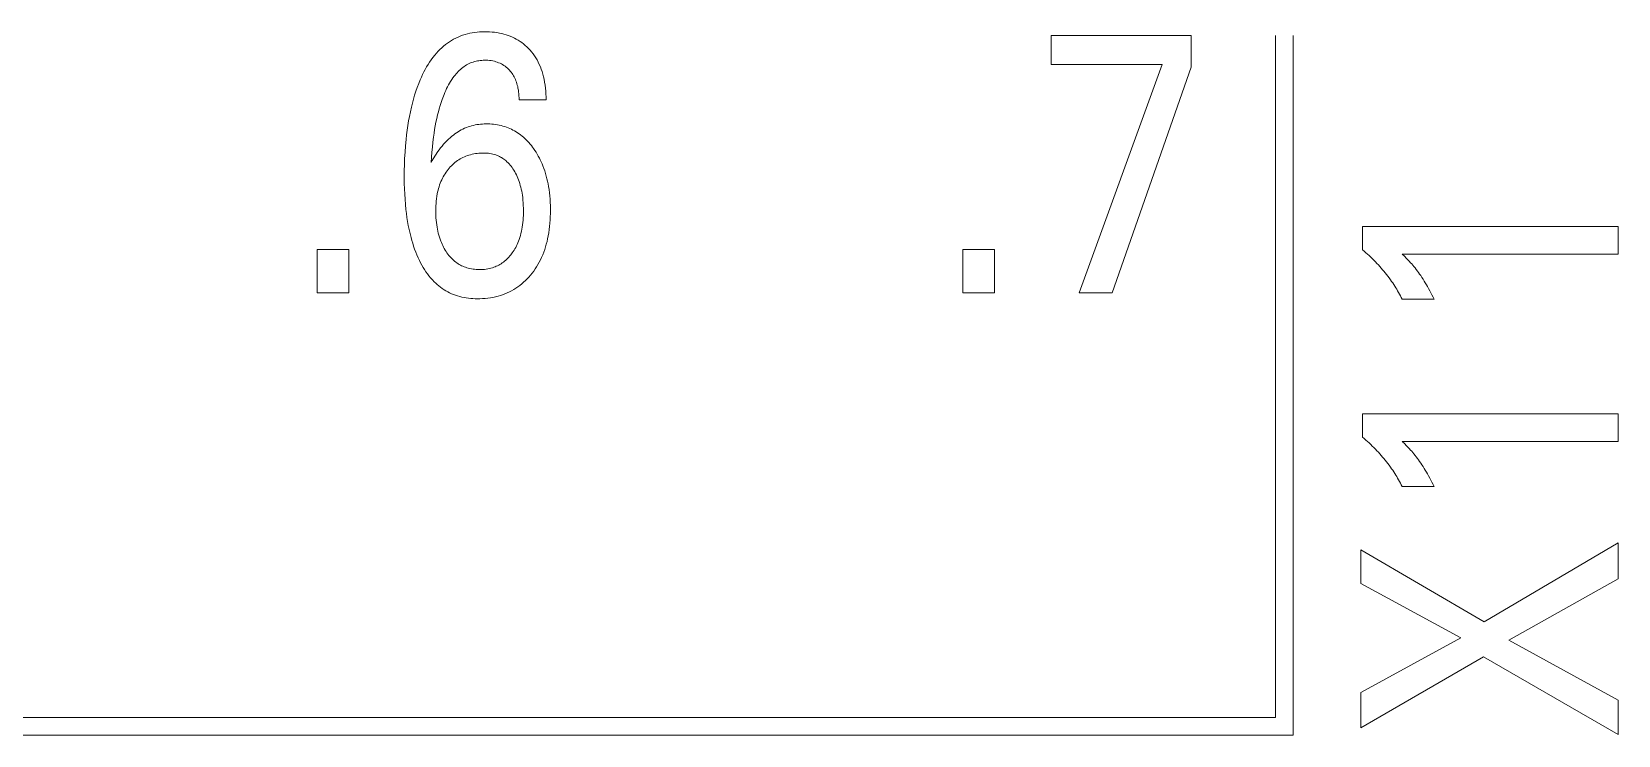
# Model space of a CAD drawing. Header units: millimetres. Extents: x 0 to 420, y 0 to 297.
# Drawn here: x 142.62 to 152.49, y 202.67 to 207.04 of the extents above; entities that cross this region are included whole.
import ezdxf

# ---------------------------------------------------------------- set-up
doc = ezdxf.new("R2010")
doc.units = ezdxf.units.MM
doc.layers.add('eProC - L2', color=41, linetype='Continuous', lineweight=20)

msp = doc.modelspace()

# ---------------------------------------------------------------- linework, layer by layer
at = {"layer": 'eProC - L2', "linetype": 'Continuous'}
for p, q in [((148.9642, 206.8363), (148.9642, 207.0155)), ((148.9642, 207.0155), (149.8342, 207.0155)), ((149.8342, 207.0155), (149.8342, 206.8193)), ((150.3589, 202.7755), (150.3589, 207.0155)), ((150.4689, 207.0155), (150.4689, 202.6655)), ((149.6537, 206.8363), (148.9642, 206.8363)), ((149.1375, 205.4155), (149.6537, 206.8363)), ((149.8342, 206.8193), (149.3434, 205.4155)), ((145.8224, 206.6152), (145.6546, 206.6152)), ((150.8997, 205.6831), (150.8997, 205.8283)), ((150.8997, 205.8283), (152.4906, 205.8283)), ((152.4906, 205.8283), (152.4906, 205.6568)), ((144.3982, 205.4155), (144.3982, 205.6854)), ((144.3982, 205.6854), (144.5959, 205.6854)), ((144.5959, 205.6854), (144.5959, 205.4155)), ((148.4136, 205.4155), (148.4136, 205.6854)), ((148.4136, 205.6854), (148.6113, 205.6854)), ((148.6113, 205.6854), (148.6113, 205.4155)), ((152.4906, 205.6568), (151.1469, 205.6568)), ((144.5959, 205.4155), (144.3982, 205.4155)), ((148.6113, 205.4155), (148.4136, 205.4155)), ((149.3434, 205.4155), (149.1375, 205.4155)), ((151.3453, 205.3765), (151.1457, 205.3765)), ((150.8997, 204.5184), (150.8997, 204.6635)), ((150.8997, 204.6635), (152.4906, 204.6635)), ((152.4906, 204.6635), (152.4906, 204.492)), ((152.4906, 204.492), (151.1469, 204.492)), ((151.3453, 204.2117), (151.1457, 204.2117)), ((151.6571, 203.3717), (152.4906, 203.8625)), ((152.4906, 203.8625), (152.4906, 203.6384)), ((150.8906, 203.6094), (150.8906, 203.818)), ((150.8906, 203.818), (151.6571, 203.3717)), ((151.512, 203.271), (150.8906, 203.6094)), ((152.4906, 203.6384), (151.8091, 203.2565)), ((150.8906, 202.9308), (151.512, 203.271)), ((151.8091, 203.2565), (152.4906, 202.8837)), ((151.6526, 203.1531), (150.8906, 202.7122)), ((152.4906, 202.6696), (151.6526, 203.1531)), ((150.8906, 202.7122), (150.8906, 202.9308)), ((152.4906, 202.8837), (152.4906, 202.6696)), ((115.3439, 202.7755), (150.3589, 202.7755)), ((115.2339, 202.6655), (150.4689, 202.6655))]:
    msp.add_line(p, q, dxfattribs=at)
for points in [[(145.8224, 206.6152), (145.8222, 206.6337), (145.8215, 206.6522), (145.8203, 206.6707), (145.8187, 206.6892), (145.8164, 206.7076), (145.8136, 206.7259), (145.8102, 206.7441), (145.8067, 206.7599), (145.8026, 206.7756), (145.798, 206.7911), (145.7928, 206.8065), (145.787, 206.8216), (145.7806, 206.8365), (145.7736, 206.8511), (145.7665, 206.8643), (145.7589, 206.8772), (145.7506, 206.8897), (145.7419, 206.9019), (145.7327, 206.9138), (145.7229, 206.9252), (145.7126, 206.9361), (145.703, 206.9456), (145.6929, 206.9547), (145.6825, 206.9633), (145.6718, 206.9716), (145.6607, 206.9793), (145.6493, 206.9866), (145.6376, 206.9934), (145.6253, 206.9999), (145.6128, 207.0058), (145.6, 207.0112), (145.5869, 207.0161), (145.5737, 207.0205), (145.5604, 207.0244), (145.5469, 207.0278), (145.532, 207.0311), (145.5169, 207.0337), (145.5017, 207.0359), (145.4865, 207.0375), (145.4712, 207.0386), (145.4559, 207.0392), (145.4405, 207.0393), (145.425, 207.039), (145.4096, 207.0381), (145.3941, 207.0368), (145.3788, 207.0349), (145.3635, 207.0326), (145.3483, 207.0296), (145.3333, 207.0261), (145.3184, 207.022), (145.3037, 207.0174), (145.2893, 207.0121), (145.2751, 207.0062), (145.2614, 206.9997), (145.2479, 206.9926), (145.2348, 206.985), (145.2219, 206.9768), (145.2094, 206.9681), (145.1972, 206.959), (145.1854, 206.9493), (145.1739, 206.9393), (145.1628, 206.9288), (145.1521, 206.9179), (145.1417, 206.9068), (145.1302, 206.8933), (145.1191, 206.8794), (145.1086, 206.8652), (145.0986, 206.8506), (145.089, 206.8357), (145.0799, 206.8205), (145.0712, 206.805), (145.063, 206.7893), (145.0551, 206.7734), (145.0476, 206.7573), (145.0404, 206.7411), (145.0306, 206.7173), (145.0215, 206.6933), (145.013, 206.6691), (145.0052, 206.6447), (144.9979, 206.6201), (144.9912, 206.5954), (144.985, 206.5705), (144.9785, 206.542), (144.9727, 206.5133), (144.9675, 206.4846), (144.9628, 206.4557), (144.9586, 206.4267), (144.9549, 206.3977), (144.9517, 206.3686), (144.9481, 206.3299), (144.9453, 206.2911), (144.9431, 206.2522), (144.9417, 206.2133), (144.9408, 206.1744), (144.9406, 206.1355), (144.9411, 206.095)], [(145.1085, 206.2274), (145.1105, 206.259), (145.1129, 206.2905), (145.1157, 206.322), (145.119, 206.3535), (145.1229, 206.3849), (145.1261, 206.4079), (145.1297, 206.4308), (145.1336, 206.4536), (145.138, 206.4764), (145.1428, 206.4991), (145.148, 206.5217), (145.1529, 206.5414), (145.1582, 206.5609), (145.164, 206.5804), (145.1701, 206.5997), (145.1767, 206.6189), (145.1838, 206.6379), (145.1885, 206.6499), (145.1935, 206.6618), (145.1987, 206.6736), (145.2041, 206.6854), (145.2099, 206.6969), (145.2159, 206.7083), (145.2222, 206.7196), (145.2289, 206.7307), (145.2359, 206.7415), (145.2432, 206.7522), (145.251, 206.7626), (145.2569, 206.7701), (145.2631, 206.7775), (145.2695, 206.7846), (145.2761, 206.7916), (145.2829, 206.7983), (145.2899, 206.8048), (145.2971, 206.8111), (145.3046, 206.817), (145.3122, 206.8226), (145.3201, 206.8279), (145.3282, 206.8329), (145.3366, 206.8375), (145.3446, 206.8414), (145.3528, 206.845), (145.3611, 206.8482), (145.3696, 206.8511), (145.3782, 206.8537), (145.387, 206.8559), (145.3958, 206.8578), (145.4046, 206.8594), (145.4136, 206.8606), (145.4225, 206.8615), (145.4315, 206.8621), (145.4405, 206.8624), (145.4507, 206.8623), (145.4609, 206.8618), (145.4711, 206.8609), (145.4812, 206.8595), (145.4912, 206.8577), (145.5012, 206.8555), (145.5101, 206.853), (145.5189, 206.8502), (145.5276, 206.8469), (145.5362, 206.8433), (145.5445, 206.8392), (145.5526, 206.8347), (145.5603, 206.8298), (145.5677, 206.8246), (145.5749, 206.8189), (145.5818, 206.813), (145.5884, 206.8066), (145.5947, 206.8), (145.6003, 206.7936), (145.6056, 206.787), (145.6107, 206.7801), (145.6155, 206.773), (145.6199, 206.7658), (145.6241, 206.7584), (145.628, 206.7508), (145.6318, 206.7423), (145.6353, 206.7338), (145.6385, 206.725), (145.6413, 206.7162), (145.6438, 206.7073), (145.646, 206.6982), (145.6479, 206.6892), (145.6501, 206.6769), (145.6517, 206.6647), (145.653, 206.6523), (145.6539, 206.64), (145.6544, 206.6276), (145.6546, 206.6152)], [(145.8492, 205.9589), (145.8484, 205.9787), (145.8473, 205.9984), (145.8457, 206.0182), (145.8436, 206.0379), (145.8411, 206.0575), (145.838, 206.0771), (145.8351, 206.0934), (145.8318, 206.1097), (145.8281, 206.1258), (145.824, 206.1419), (145.8195, 206.1579), (145.8145, 206.1737), (145.8091, 206.1893), (145.8032, 206.2048), (145.7981, 206.2174), (145.7926, 206.2299), (145.7868, 206.2422), (145.7807, 206.2543), (145.7743, 206.2663), (145.7675, 206.2781), (145.7604, 206.2898), (145.753, 206.3012), (145.7453, 206.3124), (145.7383, 206.322), (145.7311, 206.3314), (145.7236, 206.3407), (145.7159, 206.3497), (145.7079, 206.3584), (145.6996, 206.3669), (145.6911, 206.3752), (145.6824, 206.3831), (145.6733, 206.3908), (145.664, 206.3981), (145.655, 206.4047), (145.6458, 206.411), (145.6364, 206.417), (145.6268, 206.4226), (145.6169, 206.4279), (145.6069, 206.4329), (145.5968, 206.4376), (145.5865, 206.4419), (145.576, 206.4459), (145.5655, 206.4495), (145.5542, 206.453), (145.5429, 206.456), (145.5314, 206.4586), (145.5199, 206.4609), (145.5083, 206.4628), (145.4966, 206.4643), (145.4849, 206.4654), (145.4731, 206.4662), (145.4613, 206.4666), (145.4496, 206.4667), (145.4381, 206.4664), (145.4267, 206.4657), (145.4153, 206.4648), (145.404, 206.4634), (145.3927, 206.4617), (145.3814, 206.4597), (145.3703, 206.4572), (145.3593, 206.4544), (145.3484, 206.4511), (145.3376, 206.4475), (145.3268, 206.4434), (145.3161, 206.4389), (145.3056, 206.434), (145.2953, 206.4287), (145.2852, 206.423), (145.2752, 206.4171), (145.2655, 206.4108), (145.2559, 206.4041), (145.2466, 206.3972), (145.2375, 206.3901), (145.2264, 206.3807), (145.2156, 206.3709), (145.2052, 206.3608), (145.1951, 206.3504), (145.1853, 206.3397), (145.1759, 206.3287), (145.1667, 206.3174), (145.1579, 206.306), (145.1493, 206.2943), (145.1339, 206.2717), (145.1203, 206.2494), (145.1142, 206.2385), (145.1085, 206.2274)], [(145.22, 206.1911), (145.2267, 206.1985), (145.2335, 206.2058), (145.2407, 206.2127), (145.248, 206.2195), (145.2557, 206.2259), (145.2635, 206.232), (145.2716, 206.2379), (145.2799, 206.2434), (145.2883, 206.2485), (145.297, 206.2533), (145.3058, 206.2577), (145.3147, 206.2618), (145.3238, 206.2655), (145.3331, 206.2689), (145.3424, 206.272), (145.3519, 206.2748), (145.3622, 206.2774), (145.3726, 206.2796), (145.383, 206.2815), (145.3935, 206.2829), (145.4041, 206.284), (145.4147, 206.2848), (145.4253, 206.2852), (145.4359, 206.2852), (145.4454, 206.285), (145.4549, 206.2844), (145.4643, 206.2835), (145.4736, 206.2823), (145.4829, 206.2807), (145.4922, 206.2787), (145.5013, 206.2762), (145.5102, 206.2734), (145.5177, 206.2706), (145.5251, 206.2675), (145.5323, 206.2641), (145.5394, 206.2604), (145.5463, 206.2565), (145.5531, 206.2522), (145.5596, 206.2477), (145.566, 206.2429), (145.5722, 206.2379), (145.5795, 206.2314), (145.5864, 206.2246), (145.593, 206.2176), (145.5994, 206.2102), (145.6054, 206.2026), (145.6112, 206.1948), (145.6167, 206.1868), (145.6219, 206.1786), (145.6276, 206.169), (145.633, 206.1592), (145.6381, 206.1492), (145.6428, 206.139), (145.6473, 206.1288), (145.6514, 206.1184), (145.6552, 206.1078), (145.659, 206.0961), (145.6625, 206.0843), (145.6657, 206.0723), (145.6685, 206.0603), (145.671, 206.0482), (145.6732, 206.0361), (145.6751, 206.0239), (145.6773, 206.0078), (145.679, 205.9917), (145.6802, 205.9755), (145.6811, 205.9593), (145.6816, 205.9431), (145.6818, 205.9269), (145.6816, 205.9122), (145.6812, 205.8974), (145.6805, 205.8827), (145.6794, 205.868), (145.678, 205.8533), (145.6762, 205.8387), (145.674, 205.8241), (145.6718, 205.8113), (145.6692, 205.7986), (145.6663, 205.7859), (145.663, 205.7734), (145.6593, 205.7609), (145.6552, 205.7486), (145.6507, 205.7364), (145.6469, 205.7268), (145.6427, 205.7174), (145.6383, 205.7081), (145.6335, 205.6989), (145.6286, 205.6899), (145.6233, 205.681), (145.6178, 205.6723), (145.6119, 205.6638), (145.6041, 205.6533)], [(145.6041, 205.6533), (145.5982, 205.6459), (145.592, 205.6387), (145.5855, 205.6317), (145.5788, 205.625), (145.5718, 205.6185), (145.5646, 205.6124), (145.5571, 205.6065), (145.5502, 205.6016), (145.5431, 205.5969), (145.5359, 205.5925), (145.5285, 205.5884), (145.5209, 205.5845), (145.5132, 205.581), (145.5054, 205.5777), (145.4974, 205.5748), (145.4894, 205.5721), (145.4796, 205.5693), (145.4696, 205.5669), (145.4596, 205.5649), (145.4495, 205.5633), (145.4394, 205.5621), (145.4292, 205.5613), (145.419, 205.5608), (145.4087, 205.5606), (145.3986, 205.5608), (145.3885, 205.5613), (145.3784, 205.5622), (145.3684, 205.5634), (145.3584, 205.565), (145.3485, 205.567), (145.3387, 205.5694), (145.329, 205.5722), (145.321, 205.5749), (145.3131, 205.5779), (145.3053, 205.5812), (145.2976, 205.5848), (145.2901, 205.5887), (145.2827, 205.5929), (145.2755, 205.5973), (145.2684, 205.602), (145.2616, 205.607), (145.2537, 205.6132), (145.2461, 205.6198), (145.2388, 205.6267), (145.2318, 205.6338), (145.225, 205.6413), (145.2186, 205.6489), (145.2124, 205.6568), (145.2064, 205.665), (145.2006, 205.6735), (145.195, 205.6823), (145.1898, 205.6912), (145.1848, 205.7003), (145.1801, 205.7095), (145.1757, 205.7188), (145.1715, 205.7283), (145.1676, 205.7379), (145.1632, 205.75), (145.1591, 205.7623), (145.1554, 205.7747), (145.1521, 205.7872), (145.1492, 205.7998), (145.1466, 205.8125), (145.1443, 205.8252), (145.1422, 205.8396), (145.1404, 205.8541), (145.1389, 205.8686), (145.1379, 205.8832), (145.1371, 205.8977), (145.1367, 205.9123), (145.1366, 205.9269), (145.1368, 205.9418), (145.1373, 205.9568), (145.1382, 205.9717), (145.1395, 205.9865), (145.1412, 206.0014), (145.1433, 206.0161), (145.1459, 206.0308), (145.1482, 206.0422), (145.1508, 206.0534), (145.1538, 206.0646), (145.1571, 206.0757), (145.1607, 206.0867), (145.1647, 206.0976), (145.169, 206.1083), (145.1737, 206.1189), (145.1784, 206.1286), (145.1834, 206.1381), (145.1888, 206.1475), (145.1944, 206.1566), (145.2004, 206.1656), (145.2066, 206.1743), (145.2132, 206.1828), (145.22, 206.1911)], [(144.9411, 206.095), (144.942, 206.0626), (144.9434, 206.0303), (144.9453, 205.9979), (144.9479, 205.9656), (144.9511, 205.9333), (144.9541, 205.9084), (144.9576, 205.8835), (144.9615, 205.8587), (144.9659, 205.834), (144.9709, 205.8094), (144.9764, 205.7849), (144.9826, 205.7606), (144.9877, 205.7422), (144.9931, 205.7239), (144.999, 205.7058), (145.0053, 205.6877), (145.012, 205.6699), (145.0192, 205.6522), (145.0268, 205.6346), (145.035, 205.6173), (145.0423, 205.6029), (145.0499, 205.5886), (145.058, 205.5746), (145.0664, 205.5608), (145.0753, 205.5473), (145.0846, 205.5341), (145.0944, 205.5212), (145.1047, 205.5087), (145.1154, 205.4967), (145.1266, 205.485), (145.1361, 205.4759), (145.1459, 205.4671), (145.1561, 205.4587), (145.1665, 205.4506), (145.1772, 205.4429), (145.1882, 205.4356), (145.1994, 205.4288), (145.2109, 205.4223), (145.2226, 205.4163), (145.2345, 205.4107), (145.2467, 205.4057), (145.2595, 205.4009), (145.2726, 205.3966), (145.2858, 205.3929), (145.2992, 205.3896), (145.3127, 205.3868), (145.3263, 205.3845), (145.34, 205.3826), (145.3537, 205.3812), (145.3675, 205.3801), (145.3813, 205.3795), (145.3951, 205.3792), (145.4114, 205.3793), (145.4277, 205.38), (145.444, 205.3812), (145.4601, 205.3829), (145.4762, 205.3852), (145.4922, 205.388), (145.5081, 205.3914), (145.5238, 205.3955), (145.5383, 205.3997), (145.5526, 205.4045), (145.5668, 205.4099), (145.5807, 205.4157), (145.5945, 205.4221), (145.6079, 205.4289), (145.6211, 205.4363), (145.634, 205.4442), (145.6468, 205.4528), (145.6592, 205.4618), (145.6712, 205.4714), (145.6829, 205.4814), (145.6942, 205.4918), (145.7051, 205.5027), (145.7157, 205.5139), (145.7258, 205.5255), (145.736, 205.5381), (145.7458, 205.5511), (145.7551, 205.5644), (145.764, 205.5781), (145.7723, 205.592), (145.7802, 205.6062), (145.7876, 205.6207), (145.7946, 205.6354), (145.8016, 205.6515), (145.808, 205.668), (145.8139, 205.6846), (145.8192, 205.7014), (145.8241, 205.7183), (145.8285, 205.7354), (145.8324, 205.7526), (145.8359, 205.7699), (145.8393, 205.7896), (145.8422, 205.8094), (145.8445, 205.8293), (145.8464, 205.8492), (145.8479, 205.8692), (145.8488, 205.8892), (145.8494, 205.9092), (145.8496, 205.9292), (145.8492, 205.9589)], [(150.8997, 205.6831), (150.9102, 205.6744), (150.9205, 205.6655), (150.9308, 205.6564), (150.9409, 205.6473), (150.9509, 205.638), (150.9608, 205.6285), (150.9706, 205.6189), (150.9802, 205.6092), (150.9897, 205.5994), (150.9991, 205.5894), (151.0079, 205.5797), (151.0166, 205.5699), (151.0252, 205.56), (151.0336, 205.5499), (151.0419, 205.5398), (151.05, 205.5295), (151.058, 205.5191), (151.0659, 205.5086), (151.0736, 205.4979), (151.0811, 205.4872), (151.0877, 205.4776), (151.0941, 205.4678), (151.1004, 205.458), (151.1066, 205.4481), (151.1126, 205.4381), (151.1185, 205.428), (151.1242, 205.4179), (151.1298, 205.4077), (151.1353, 205.3974), (151.1406, 205.387), (151.1457, 205.3765)], [(151.3453, 205.3765), (151.3387, 205.3898), (151.3321, 205.403), (151.3253, 205.4161), (151.3184, 205.4292), (151.3113, 205.4422), (151.3041, 205.4551), (151.2975, 205.4667), (151.2907, 205.4781), (151.2838, 205.4894), (151.2768, 205.5007), (151.2695, 205.5118), (151.2621, 205.5229), (151.2554, 205.5326), (151.2485, 205.5423), (151.2414, 205.5518), (151.2343, 205.5612), (151.2269, 205.5705), (151.2194, 205.5797), (151.2127, 205.5878), (151.2058, 205.5957), (151.1988, 205.6036), (151.1908, 205.6123), (151.1828, 205.6209), (151.1746, 205.6293), (151.1608, 205.6432), (151.1469, 205.6568)], [(150.8997, 204.5184), (150.9102, 204.5096), (150.9205, 204.5007), (150.9308, 204.4917), (150.9409, 204.4825), (150.9509, 204.4732), (150.9608, 204.4637), (150.9706, 204.4541), (150.9802, 204.4444), (150.9897, 204.4346), (150.9991, 204.4246), (151.0079, 204.4149), (151.0166, 204.4051), (151.0252, 204.3952), (151.0336, 204.3851), (151.0419, 204.375), (151.05, 204.3647), (151.058, 204.3543), (151.0659, 204.3438), (151.0736, 204.3331), (151.0811, 204.3224), (151.0877, 204.3128), (151.0941, 204.303), (151.1004, 204.2932), (151.1066, 204.2833), (151.1126, 204.2733), (151.1185, 204.2632), (151.1242, 204.2531), (151.1298, 204.2429), (151.1353, 204.2326), (151.1406, 204.2222), (151.1457, 204.2117)], [(151.3453, 204.2117), (151.3387, 204.225), (151.3321, 204.2382), (151.3253, 204.2513), (151.3184, 204.2644), (151.3113, 204.2774), (151.3041, 204.2904), (151.2975, 204.3019), (151.2907, 204.3133), (151.2838, 204.3247), (151.2768, 204.3359), (151.2695, 204.3471), (151.2621, 204.3581), (151.2554, 204.3678), (151.2485, 204.3775), (151.2414, 204.387), (151.2343, 204.3964), (151.2269, 204.4057), (151.2194, 204.4149), (151.2127, 204.423), (151.2058, 204.431), (151.1988, 204.4388), (151.1908, 204.4475), (151.1828, 204.4561), (151.1746, 204.4645), (151.1608, 204.4784), (151.1469, 204.492)]]:
    msp.add_lwpolyline(points, dxfattribs=at)

doc.saveas('drawing.dxf')
